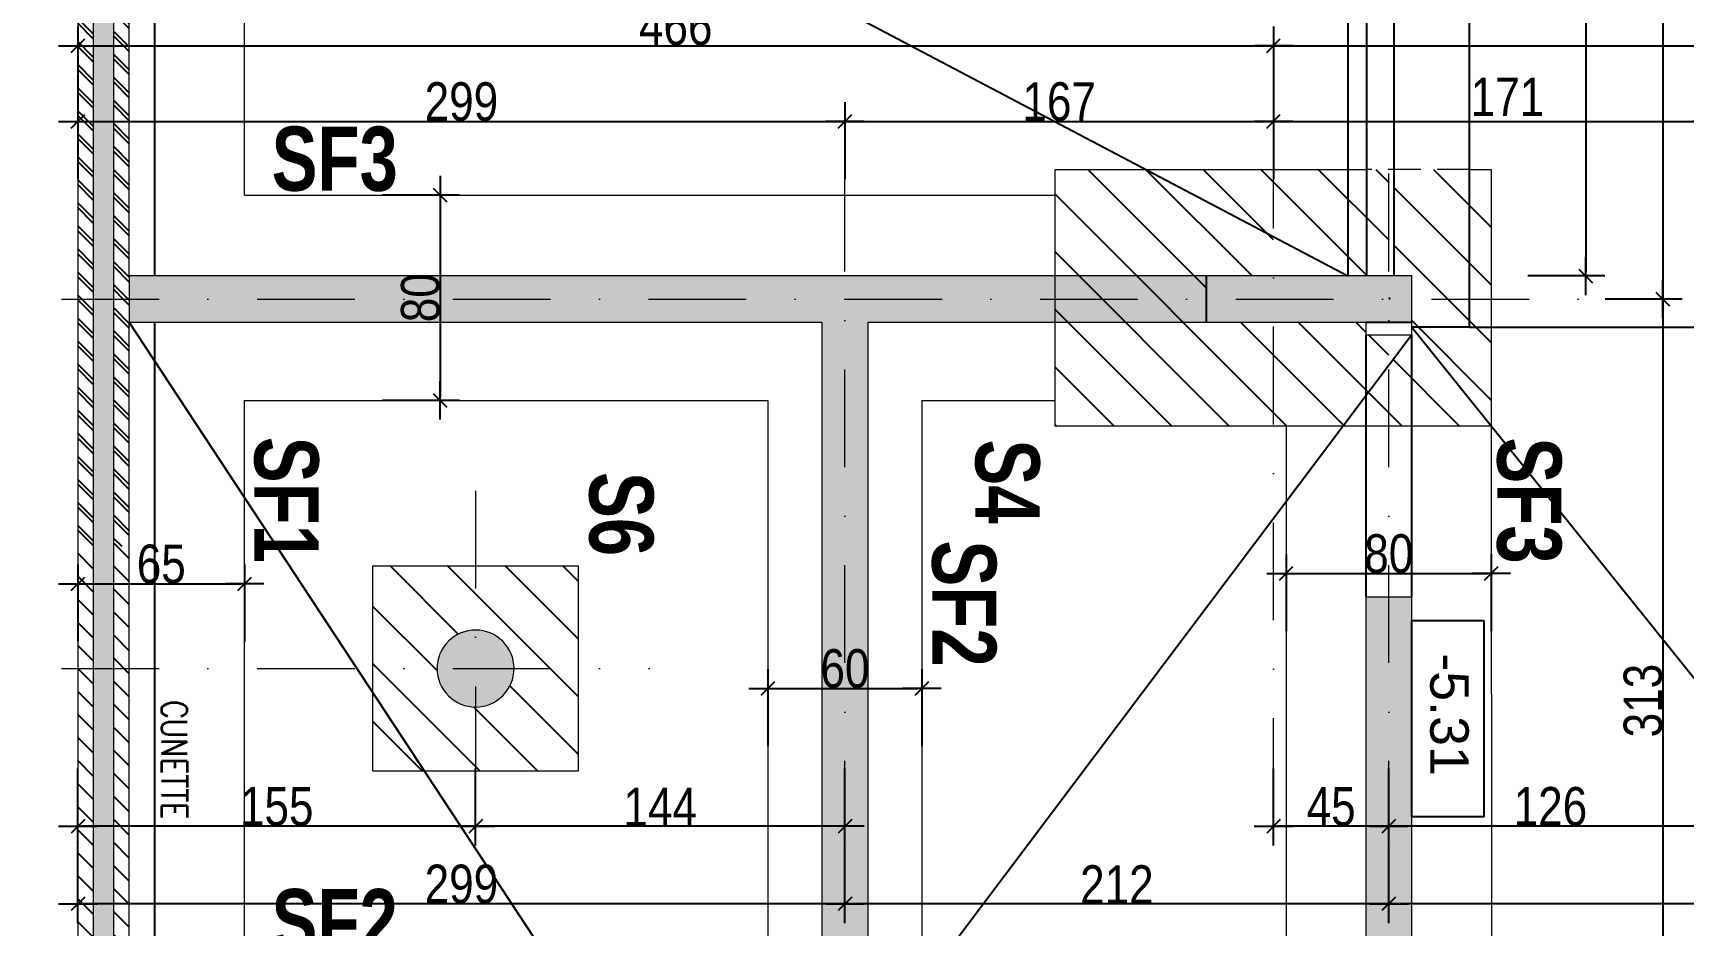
# Model space of a CAD drawing. Header units: centimetres. Extents: x 16433 to 114398, y -50094 to -12305.
# Drawn here: x 65229 to 65872, y -19463 to -19115 of the extents above; entities that cross this region are included whole.
import ezdxf

# ---------------------------------------------------------------- set-up
doc = ezdxf.new("R2010")
doc.units = ezdxf.units.CM
doc.header["$LTSCALE"] = 0.5
doc.linetypes.add('CACHEX2', pattern=[19.05, 12.7, -6.35])
doc.linetypes.add('TIRETPTX2', pattern=[50.8, 25.4, -12.7, 0, -12.7])
doc.layers.get('DEFPOINTS').update_dxf_attribs({"linetype": 'CONTINUOUS'})
for name, color, linetype in [('01_cote_gen', 4, 'CONTINUOUS'), ('01_linteaux', 2, 'CONTINUOUS'), ('01_poch_murs', 253, 'CONTINUOUS'), ('01_poch_poteaux', 250, 'CONTINUOUS'), ('01_poch_Semelles', 253, 'CONTINUOUS'), ('01_texte', 230, 'CONTINUOUS'), ('1  Hachures', 7, 'CONTINUOUS'), ('AA_COTES', 2, 'CONTINUOUS')]:
    doc.layers.add(name, color=color, linetype=linetype)
for name, color, linetype, lineweight in [('01_murs_coup', 5, 'CONTINUOUS', 60), ('01_sem', 42, 'CONTINUOUS', 15), ('01_tram_axes', 2, 'TIRETPTX2', 9)]:
    doc.layers.add(name, color=color, linetype=linetype, lineweight=lineweight)
doc.styles.add('ARIAL', font='arial.ttf')
doc.styles.add('impact', font='impact.ttf')
doc.styles.add('SIMPLEX1', font='SIMPLEX.shx', dxfattribs={"width": 0.8, "height": 10})
doc.styles.add('STYLE2', font='ARIALN.TTF')
doc.dimstyles.new('JB50', dxfattribs={"dimscale": 0.1, "dimtxt": 150, "dimasz": 15, "dimexe": 0.1, "dimexo": 0.1, "dimgap": 0.09, "dimtad": 1, "dimdec": 1, "dimdsep": 46, "dimtxsty": 'STYLE2', "dimblk1": 'BOND_G', "dimblk2": 'BOND_D', "dimsah": 1, "dimcen": 1.5, "dimdle": 0.01, "dimse1": 1, "dimse2": 1, "dimclrd": 4, "dimclre": 2, "dimclrt": 6, "dimazin": 2, "dimtfac": 2.333333, "dimtdec": 1, "dimtix": 1, "dimtmove": 2, "dimatfit": 3, "dimldrblk": 'BOND_G', "dimfxl": 1, "dimtolj": 1, "dimtzin": 0, "dimarcsym": 0})
pattern_1 = [(315, (86033.132, 37511.667), (4.49012806, 4.49012806), [])]
pattern_2 = [(315, (86033.132, 37145.33), (4.49012806, 4.49012806), [])]
pattern_3 = [(315, (86033.132, 37511.667), (11.22532, 11.22532), [])]

# ---------------------------------------------------------------- blocks, each defined once
blk = doc.blocks.new('BOND_G')
at = {"layer": 'AA_COTES', "color": 0}
for p, q in [((0, -5), (0, 15)), ((5, 0), (-5, 0)), ((1.77, 1.77), (-1.77, -1.77))]:
    blk.add_line(p, q, dxfattribs=at)
blk = doc.blocks.new('BOND_D')
at = {"layer": 'AA_COTES', "color": 0}
for p, q in [((0, 5), (0, -15)), ((5, 0), (-5, 0)), ((-1.77, -1.77), (1.77, 1.77))]:
    blk.add_line(p, q, dxfattribs=at)
blk = doc.blocks.new('*D1143')
at = {"layer": '01_cote_gen', "color": 4, "lineweight": -2, "transparency": 16777216}
blk.add_line((65125.75, -19702.36), (65125.75, -18346.5), dxfattribs=at)
at = {"layer": 'DEFPOINTS', "color": 0, "transparency": 16777216}
for p in [(65125.75, -18345), (65246.39, -18345), (65118.25, -19703.86)]:
    blk.add_point(p, dxfattribs=at)
at = {"layer": '01_cote_gen', "color": 4, "lineweight": -2, "transparency": 16777216, "xscale": 1.5, "yscale": 1.5, "zscale": 1.5}
for name, p, rotation in [('BOND_D', (65125.75, -18345), 90), ('BOND_G', (65125.75, -19703.86), 270)]:
    blk.add_blockref(name, p, dxfattribs=dict(at, rotation=rotation))
at = {"layer": '01_cote_gen', "color": 6, "transparency": 16777216, "insert": (65118.08, -19024.43), "char_height": 15, "attachment_point": 5, "rotation": 90, "style": 'STYLE2'}
blk.add_mtext('\\A1;1358.9', dxfattribs=at)
blk = doc.blocks.new('*D1146')
at = {"layer": '01_cote_gen', "color": 4, "lineweight": -2, "transparency": 16777216}
blk.add_line((65864.2, -18950.36), (65864.2, -19217.36), dxfattribs=at)
at = {"layer": 'DEFPOINTS', "color": 0, "transparency": 16777216}
for p in [(65865.62, -18948.86), (65864.2, -19218.86), (65865.62, -19218.86)]:
    blk.add_point(p, dxfattribs=at)
at = {"layer": '01_cote_gen', "color": 4, "lineweight": -2, "transparency": 16777216, "xscale": 1.5, "yscale": 1.5, "zscale": 1.5}
for name, p, rotation in [('BOND_G', (65864.2, -18948.86), 90), ('BOND_D', (65864.2, -19218.86), 270)]:
    blk.add_blockref(name, p, dxfattribs=dict(at, rotation=rotation))
at = {"layer": '01_cote_gen', "color": 6, "transparency": 16777216, "insert": (65856.53, -19083.86), "char_height": 15, "attachment_point": 5, "rotation": 90, "style": 'STYLE2'}
blk.add_mtext('\\A1;270', dxfattribs=at)
blk = doc.blocks.new('*D1147')
at = {"layer": '01_cote_gen', "color": 4, "lineweight": -2, "transparency": 16777216}
blk.add_line((65864.2, -19220.36), (65864.2, -19530.36), dxfattribs=at)
at = {"layer": 'DEFPOINTS', "color": 0, "transparency": 16777216}
for p in [(65841.7, -19218.86), (65841.7, -19531.86), (65864.2, -19531.86)]:
    blk.add_point(p, dxfattribs=at)
at = {"layer": '01_cote_gen', "color": 4, "lineweight": -2, "transparency": 16777216, "xscale": 1.5, "yscale": 1.5, "zscale": 1.5}
for name, p, rotation in [('BOND_G', (65864.2, -19218.86), 90), ('BOND_D', (65864.2, -19531.86), 270)]:
    blk.add_blockref(name, p, dxfattribs=dict(at, rotation=rotation))
at = {"layer": '01_cote_gen', "color": 6, "transparency": 16777216, "insert": (65856.53, -19375.36), "char_height": 15, "attachment_point": 5, "rotation": 90, "style": 'STYLE2'}
blk.add_mtext('\\A1;313', dxfattribs=at)
blk = doc.blocks.new('*D1167')
at = {"layer": '01_cote_gen', "color": 4, "lineweight": -2, "transparency": 16777216}
blk.add_line((65247.9, -19120.15), (65710.95, -19120.15), dxfattribs=at)
at = {"layer": 'DEFPOINTS', "color": 0, "transparency": 16777216}
for p in [(65712.45, -19120.15), (65712.45, -19127.72), (65246.4, -19140.32)]:
    blk.add_point(p, dxfattribs=at)
at = {"layer": '01_cote_gen', "color": 4, "lineweight": -2, "transparency": 16777216, "xscale": 1.5, "yscale": 1.5, "zscale": 1.5, "rotation": 180}
blk.add_blockref('BOND_G', (65246.4, -19120.15), dxfattribs=at)
at = {"layer": '01_cote_gen', "color": 4, "lineweight": -2, "transparency": 16777216, "xscale": 1.5, "yscale": 1.5, "zscale": 1.5}
blk.add_blockref('BOND_D', (65712.45, -19120.15), dxfattribs=at)
at = {"layer": '01_cote_gen', "color": 6, "transparency": 16777216, "insert": (65479.42, -19112.48), "char_height": 15, "attachment_point": 5, "style": 'STYLE2'}
blk.add_mtext('\\A1;466', dxfattribs=at)
blk = doc.blocks.new('*D1169')
at = {"layer": '01_cote_gen', "color": 4, "lineweight": -2, "transparency": 16777216}
blk.add_line((65713.95, -19120.15), (66322.41, -19120.15), dxfattribs=at)
at = {"layer": 'DEFPOINTS', "color": 0, "transparency": 16777216}
for p in [(66323.91, -19120.15), (65712.45, -19142.65), (66323.91, -19168.34)]:
    blk.add_point(p, dxfattribs=at)
at = {"layer": '01_cote_gen', "color": 4, "lineweight": -2, "transparency": 16777216, "xscale": 1.5, "yscale": 1.5, "zscale": 1.5, "rotation": 180}
blk.add_blockref('BOND_G', (65712.45, -19120.15), dxfattribs=at)
at = {"layer": '01_cote_gen', "color": 4, "lineweight": -2, "transparency": 16777216, "xscale": 1.5, "yscale": 1.5, "zscale": 1.5}
blk.add_blockref('BOND_D', (66323.91, -19120.15), dxfattribs=at)
at = {"layer": '01_cote_gen', "color": 6, "transparency": 16777216, "insert": (66018.18, -19112.48), "char_height": 15, "attachment_point": 5, "style": 'STYLE2'}
blk.add_mtext('\\A1;611.5', dxfattribs=at)
blk = doc.blocks.new('*D1172')
at = {"layer": '01_cote_gen', "color": 4, "lineweight": -2, "transparency": 16777216}
blk.add_line((65713.95, -19149.63), (65881.91, -19149.63), dxfattribs=at)
at = {"layer": 'DEFPOINTS', "color": 0, "transparency": 16777216}
for p in [(65712.45, -19142.65), (65883.41, -19149.63), (65883.41, -19156.28)]:
    blk.add_point(p, dxfattribs=at)
at = {"layer": '01_cote_gen', "color": 4, "lineweight": -2, "transparency": 16777216, "xscale": 1.5, "yscale": 1.5, "zscale": 1.5, "rotation": 180}
blk.add_blockref('BOND_G', (65712.45, -19149.63), dxfattribs=at)
at = {"layer": '01_cote_gen', "color": 4, "lineweight": -2, "transparency": 16777216, "xscale": 1.5, "yscale": 1.5, "zscale": 1.5}
blk.add_blockref('BOND_D', (65883.41, -19149.63), dxfattribs=at)
at = {"layer": '01_cote_gen', "color": 6, "transparency": 16777216, "insert": (65803.67, -19140.05), "char_height": 15, "attachment_point": 5, "style": 'STYLE2'}
blk.add_mtext('\\A1;171', dxfattribs=at)
blk = doc.blocks.new('*D1177')
at = {"layer": '01_cote_gen', "color": 4, "lineweight": -2, "transparency": 16777216}
blk.add_line((65755.9, -19424.33), (65713.95, -19424.33), dxfattribs=at)
at = {"layer": 'DEFPOINTS', "color": 0, "transparency": 16777216}
for p in [(65712.45, -19403.69), (65757.4, -19403.69), (65712.45, -19424.33)]:
    blk.add_point(p, dxfattribs=at)
at = {"layer": '01_cote_gen', "color": 4, "lineweight": -2, "transparency": 16777216, "xscale": 1.5, "yscale": 1.5, "zscale": 1.5, "rotation": 180}
blk.add_blockref('BOND_D', (65712.45, -19424.33), dxfattribs=at)
at = {"layer": '01_cote_gen', "color": 4, "lineweight": -2, "transparency": 16777216, "xscale": 1.5, "yscale": 1.5, "zscale": 1.5}
blk.add_blockref('BOND_G', (65757.4, -19424.33), dxfattribs=at)
at = {"layer": '01_cote_gen', "color": 6, "transparency": 16777216, "insert": (65734.92, -19416.69), "char_height": 15, "attachment_point": 5, "style": 'STYLE2'}
blk.add_mtext('\\A1;45', dxfattribs=at)
blk = doc.blocks.new('*D1178')
at = {"layer": '01_cote_gen', "color": 4, "lineweight": -2, "transparency": 16777216}
blk.add_line((65543.9, -19424.33), (65402.91, -19424.33), dxfattribs=at)
at = {"layer": 'DEFPOINTS', "color": 0, "transparency": 16777216}
for p in [(65401.41, -19424.33), (65401.41, -19429.03), (65545.4, -19429.03)]:
    blk.add_point(p, dxfattribs=at)
at = {"layer": '01_cote_gen', "color": 4, "lineweight": -2, "transparency": 16777216, "xscale": 1.5, "yscale": 1.5, "zscale": 1.5, "rotation": 180}
blk.add_blockref('BOND_D', (65401.41, -19424.33), dxfattribs=at)
at = {"layer": '01_cote_gen', "color": 4, "lineweight": -2, "transparency": 16777216, "xscale": 1.5, "yscale": 1.5, "zscale": 1.5}
blk.add_blockref('BOND_G', (65545.4, -19424.33), dxfattribs=at)
at = {"layer": '01_cote_gen', "color": 6, "transparency": 16777216, "insert": (65473.4, -19416.79), "char_height": 15, "attachment_point": 5, "style": 'STYLE2'}
blk.add_mtext('\\A1;144', dxfattribs=at)
blk = doc.blocks.new('*D1179')
at = {"layer": '01_cote_gen', "color": 4, "lineweight": -2, "transparency": 16777216}
blk.add_line((65399.91, -19424.33), (65247.9, -19424.33), dxfattribs=at)
at = {"layer": 'DEFPOINTS', "color": 0, "transparency": 16777216}
for p in [(65401.41, -19402.86), (65246.4, -19424.33), (65246.4, -19440.76)]:
    blk.add_point(p, dxfattribs=at)
at = {"layer": '01_cote_gen', "color": 4, "lineweight": -2, "transparency": 16777216, "xscale": 1.5, "yscale": 1.5, "zscale": 1.5, "rotation": 180}
blk.add_blockref('BOND_D', (65246.4, -19424.33), dxfattribs=at)
at = {"layer": '01_cote_gen', "color": 4, "lineweight": -2, "transparency": 16777216, "xscale": 1.5, "yscale": 1.5, "zscale": 1.5}
blk.add_blockref('BOND_G', (65401.41, -19424.33), dxfattribs=at)
at = {"layer": '01_cote_gen', "color": 6, "transparency": 16777216, "insert": (65323.9, -19416.66), "char_height": 15, "attachment_point": 5, "style": 'STYLE2'}
blk.add_mtext('\\A1;155', dxfattribs=at)
blk = doc.blocks.new('*D1180')
at = {"layer": '01_cote_gen', "color": 4, "lineweight": -2, "transparency": 16777216}
blk.add_line((65543.9, -19454.58), (65247.9, -19454.58), dxfattribs=at)
at = {"layer": 'DEFPOINTS', "color": 0, "transparency": 16777216}
for p in [(65545.4, -19446.61), (65246.4, -19454.58), (65246.4, -19462.08)]:
    blk.add_point(p, dxfattribs=at)
at = {"layer": '01_cote_gen', "color": 4, "lineweight": -2, "transparency": 16777216, "xscale": 1.5, "yscale": 1.5, "zscale": 1.5, "rotation": 180}
blk.add_blockref('BOND_D', (65246.4, -19454.58), dxfattribs=at)
at = {"layer": '01_cote_gen', "color": 4, "lineweight": -2, "transparency": 16777216, "xscale": 1.5, "yscale": 1.5, "zscale": 1.5}
blk.add_blockref('BOND_G', (65545.4, -19454.58), dxfattribs=at)
at = {"layer": '01_cote_gen', "color": 6, "transparency": 16777216, "insert": (65395.9, -19446.91), "char_height": 15, "attachment_point": 5, "style": 'STYLE2'}
blk.add_mtext('\\A1;299', dxfattribs=at)
blk = doc.blocks.new('*D1181')
at = {"layer": '01_cote_gen', "color": 4, "lineweight": -2, "transparency": 16777216}
blk.add_line((65755.9, -19454.58), (65546.9, -19454.58), dxfattribs=at)
at = {"layer": 'DEFPOINTS', "color": 0, "transparency": 16777216}
for p in [(65545.4, -19454.58), (65757.4, -19470.82), (65545.4, -19589.58)]:
    blk.add_point(p, dxfattribs=at)
at = {"layer": '01_cote_gen', "color": 4, "lineweight": -2, "transparency": 16777216, "xscale": 1.5, "yscale": 1.5, "zscale": 1.5, "rotation": 180}
blk.add_blockref('BOND_D', (65545.4, -19454.58), dxfattribs=at)
at = {"layer": '01_cote_gen', "color": 4, "lineweight": -2, "transparency": 16777216, "xscale": 1.5, "yscale": 1.5, "zscale": 1.5}
blk.add_blockref('BOND_G', (65757.4, -19454.58), dxfattribs=at)
at = {"layer": '01_cote_gen', "color": 6, "transparency": 16777216, "insert": (65651.4, -19447.04), "char_height": 15, "attachment_point": 5, "style": 'STYLE2'}
blk.add_mtext('\\A1;212', dxfattribs=at)
blk = doc.blocks.new('*D1182')
at = {"layer": '01_cote_gen', "color": 4, "lineweight": -2, "transparency": 16777216}
blk.add_line((65881.91, -19424.33), (65758.9, -19424.33), dxfattribs=at)
at = {"layer": 'DEFPOINTS', "color": 0, "transparency": 16777216}
for p in [(65883.41, -19411.91), (65757.4, -19424.33), (65757.4, -19452.52)]:
    blk.add_point(p, dxfattribs=at)
at = {"layer": '01_cote_gen', "color": 4, "lineweight": -2, "transparency": 16777216, "xscale": 1.5, "yscale": 1.5, "zscale": 1.5, "rotation": 180}
blk.add_blockref('BOND_D', (65757.4, -19424.33), dxfattribs=at)
at = {"layer": '01_cote_gen', "color": 4, "lineweight": -2, "transparency": 16777216, "xscale": 1.5, "yscale": 1.5, "zscale": 1.5}
blk.add_blockref('BOND_G', (65883.41, -19424.33), dxfattribs=at)
at = {"layer": '01_cote_gen', "color": 6, "transparency": 16777216, "insert": (65820.4, -19416.66), "char_height": 15, "attachment_point": 5, "style": 'STYLE2'}
blk.add_mtext('\\A1;126', dxfattribs=at)
blk = doc.blocks.new('*D1184')
at = {"layer": '01_cote_gen', "color": 4, "lineweight": -2, "transparency": 16777216}
blk.add_line((66322.41, -19454.58), (65758.9, -19454.58), dxfattribs=at)
at = {"layer": 'DEFPOINTS', "color": 0, "transparency": 16777216}
for p in [(65757.4, -19401.83), (66323.91, -19401.83), (65757.4, -19454.58)]:
    blk.add_point(p, dxfattribs=at)
at = {"layer": '01_cote_gen', "color": 4, "lineweight": -2, "transparency": 16777216, "xscale": 1.5, "yscale": 1.5, "zscale": 1.5, "rotation": 180}
blk.add_blockref('BOND_D', (65757.4, -19454.58), dxfattribs=at)
at = {"layer": '01_cote_gen', "color": 4, "lineweight": -2, "transparency": 16777216, "xscale": 1.5, "yscale": 1.5, "zscale": 1.5}
blk.add_blockref('BOND_G', (66323.91, -19454.58), dxfattribs=at)
at = {"layer": '01_cote_gen', "color": 6, "transparency": 16777216, "insert": (66040.65, -19446.91), "char_height": 15, "attachment_point": 5, "style": 'STYLE2'}
blk.add_mtext('\\A1;566.5', dxfattribs=at)
blk = doc.blocks.new('*D1195')
at = {"layer": '01_cote_gen', "color": 4, "lineweight": -2, "transparency": 16777216}
blk.add_line((65247.9, -19149.63), (65543.9, -19149.63), dxfattribs=at)
at = {"layer": 'DEFPOINTS', "color": 0, "transparency": 16777216}
for p in [(65545.4, -19149.63), (65545.4, -19152.98), (65246.4, -19163.27)]:
    blk.add_point(p, dxfattribs=at)
at = {"layer": '01_cote_gen', "color": 4, "lineweight": -2, "transparency": 16777216, "xscale": 1.5, "yscale": 1.5, "zscale": 1.5, "rotation": 180}
blk.add_blockref('BOND_G', (65246.4, -19149.63), dxfattribs=at)
at = {"layer": '01_cote_gen', "color": 4, "lineweight": -2, "transparency": 16777216, "xscale": 1.5, "yscale": 1.5, "zscale": 1.5}
blk.add_blockref('BOND_D', (65545.4, -19149.63), dxfattribs=at)
at = {"layer": '01_cote_gen', "color": 6, "transparency": 16777216, "insert": (65395.9, -19141.96), "char_height": 15, "attachment_point": 5, "style": 'STYLE2'}
blk.add_mtext('\\A1;299', dxfattribs=at)
blk = doc.blocks.new('*D1196')
at = {"layer": '01_cote_gen', "color": 4, "lineweight": -2, "transparency": 16777216}
blk.add_line((65546.9, -19149.63), (65710.95, -19149.63), dxfattribs=at)
at = {"layer": 'DEFPOINTS', "color": 0, "transparency": 16777216}
for p in [(65712.45, -19149.63), (65545.4, -19161.79), (65712.45, -19161.79)]:
    blk.add_point(p, dxfattribs=at)
at = {"layer": '01_cote_gen', "color": 4, "lineweight": -2, "transparency": 16777216, "xscale": 1.5, "yscale": 1.5, "zscale": 1.5, "rotation": 180}
blk.add_blockref('BOND_G', (65545.4, -19149.63), dxfattribs=at)
at = {"layer": '01_cote_gen', "color": 4, "lineweight": -2, "transparency": 16777216, "xscale": 1.5, "yscale": 1.5, "zscale": 1.5}
blk.add_blockref('BOND_D', (65712.45, -19149.63), dxfattribs=at)
at = {"layer": '01_cote_gen', "color": 6, "transparency": 16777216, "insert": (65628.92, -19141.96), "char_height": 15, "attachment_point": 5, "style": 'STYLE2'}
blk.add_mtext('\\A1;167', dxfattribs=at)
blk = doc.blocks.new('*D1275')
at = {"layer": '01_cote_gen', "color": 4, "lineweight": -2, "transparency": 16777216}
blk.add_line((65834.15, -18961.36), (65834.15, -19208.36), dxfattribs=at)
at = {"layer": 'DEFPOINTS', "color": 0, "transparency": 16777216}
for p in [(65736.38, -18959.86), (65736.38, -19209.86), (65834.15, -19209.86)]:
    blk.add_point(p, dxfattribs=at)
at = {"layer": '01_cote_gen', "color": 4, "lineweight": -2, "transparency": 16777216, "xscale": 1.5, "yscale": 1.5, "zscale": 1.5}
for name, p, rotation in [('BOND_G', (65834.15, -18959.86), 90), ('BOND_D', (65834.15, -19209.86), 270)]:
    blk.add_blockref(name, p, dxfattribs=dict(at, rotation=rotation))
at = {"layer": '01_cote_gen', "color": 6, "transparency": 16777216, "insert": (65826.48, -19084.86), "char_height": 15, "attachment_point": 5, "rotation": 90, "style": 'STYLE2'}
blk.add_mtext('\\A1;250', dxfattribs=at)
blk = doc.blocks.new('*D1315')
at = {"layer": '01_cote_gen', "color": 4, "lineweight": -2, "transparency": 16777216}
blk.add_line((65718.9, -19325.8), (65795.86, -19325.8), dxfattribs=at)
at = {"layer": 'DEFPOINTS', "color": 0, "transparency": 16777216}
for p in [(65797.36, -19325.8), (65717.4, -19333.02), (65797.36, -19333)]:
    blk.add_point(p, dxfattribs=at)
at = {"layer": '01_cote_gen', "color": 4, "lineweight": -2, "transparency": 16777216, "xscale": 1.5, "yscale": 1.5, "zscale": 1.5, "rotation": 180}
blk.add_blockref('BOND_G', (65717.4, -19325.8), dxfattribs=at)
at = {"layer": '01_cote_gen', "color": 4, "lineweight": -2, "transparency": 16777216, "xscale": 1.5, "yscale": 1.5, "zscale": 1.5}
blk.add_blockref('BOND_D', (65797.36, -19325.8), dxfattribs=at)
at = {"layer": '01_cote_gen', "color": 6, "transparency": 16777216, "insert": (65757.38, -19318.14), "char_height": 15, "attachment_point": 5, "style": 'STYLE2'}
blk.add_mtext('\\A1;80', dxfattribs=at)
blk = doc.blocks.new('*D1316')
at = {"layer": '01_cote_gen', "color": 4, "lineweight": -2, "transparency": 16777216}
blk.add_line((65387.6, -19179.84), (65387.6, -19256.84), dxfattribs=at)
at = {"layer": 'DEFPOINTS', "color": 0, "transparency": 16777216}
for p in [(65374.95, -19178.34), (65374.95, -19258.34), (65387.6, -19258.34)]:
    blk.add_point(p, dxfattribs=at)
at = {"layer": '01_cote_gen', "color": 4, "lineweight": -2, "transparency": 16777216, "xscale": 1.5, "yscale": 1.5, "zscale": 1.5}
for name, p, rotation in [('BOND_G', (65387.6, -19178.34), 90), ('BOND_D', (65387.6, -19258.34), 270)]:
    blk.add_blockref(name, p, dxfattribs=dict(at, rotation=rotation))
at = {"layer": '01_cote_gen', "color": 6, "transparency": 16777216, "insert": (65379.94, -19218.34), "char_height": 15, "attachment_point": 5, "rotation": 90, "style": 'STYLE2'}
blk.add_mtext('\\A1;80', dxfattribs=at)
blk = doc.blocks.new('*D1317')
at = {"layer": '01_cote_gen', "color": 4, "lineweight": -2, "transparency": 16777216}
blk.add_line((65516.9, -19370.6), (65573.9, -19370.6), dxfattribs=at)
at = {"layer": 'DEFPOINTS', "color": 0, "transparency": 16777216}
for p in [(65515.4, -19367.34), (65575.4, -19367.34), (65575.4, -19370.6)]:
    blk.add_point(p, dxfattribs=at)
at = {"layer": '01_cote_gen', "color": 4, "lineweight": -2, "transparency": 16777216, "xscale": 1.5, "yscale": 1.5, "zscale": 1.5, "rotation": 180}
blk.add_blockref('BOND_G', (65515.4, -19370.6), dxfattribs=at)
at = {"layer": '01_cote_gen', "color": 4, "lineweight": -2, "transparency": 16777216, "xscale": 1.5, "yscale": 1.5, "zscale": 1.5}
blk.add_blockref('BOND_D', (65575.4, -19370.6), dxfattribs=at)
at = {"layer": '01_cote_gen', "color": 6, "transparency": 16777216, "insert": (65545.4, -19362.93), "char_height": 15, "attachment_point": 5, "style": 'STYLE2'}
blk.add_mtext('\\A1;60', dxfattribs=at)
blk = doc.blocks.new('*D1325')
at = {"layer": '01_cote_gen', "color": 4, "lineweight": -2, "transparency": 16777216}
blk.add_line((65247.9, -19329.85), (65309.9, -19329.85), dxfattribs=at)
at = {"layer": 'DEFPOINTS', "color": 0, "transparency": 16777216}
for p in [(65311.4, -19329.85), (65246.4, -19336.14), (65311.4, -19344.88)]:
    blk.add_point(p, dxfattribs=at)
at = {"layer": '01_cote_gen', "color": 4, "lineweight": -2, "transparency": 16777216, "xscale": 1.5, "yscale": 1.5, "zscale": 1.5, "rotation": 180}
blk.add_blockref('BOND_G', (65246.4, -19329.85), dxfattribs=at)
at = {"layer": '01_cote_gen', "color": 4, "lineweight": -2, "transparency": 16777216, "xscale": 1.5, "yscale": 1.5, "zscale": 1.5}
blk.add_blockref('BOND_D', (65311.4, -19329.85), dxfattribs=at)
at = {"layer": '01_cote_gen', "color": 6, "transparency": 16777216, "insert": (65278.9, -19322.18), "char_height": 15, "attachment_point": 5, "style": 'STYLE2'}
blk.add_mtext('\\A1;65', dxfattribs=at)

msp = doc.modelspace()

# ---------------------------------------------------------------- hatches: boundary and pattern name
at = {"layer": '01_poch_murs'}
h = msp.add_hatch(color=256, dxfattribs=at)
h.dxf.hatch_style = 1
h.paths.add_polyline_path([(65260.402, -19703.865), (65260.396, -18520.093), (65252.396, -18520.093), (65252.402, -19703.865)])
h = msp.add_hatch(dxfattribs=at)
h.set_pattern_fill('ANSI31', color=256, scale=2, angle=-90)
h.set_pattern_definition(pattern_2)
h.paths.add_polyline_path([(65252.398, -19315.202), (65252.396, -18886.43), (65246.396, -18886.43), (65246.398, -19315.202)])
h = msp.add_hatch(dxfattribs=at)
h.set_pattern_fill('ANSI31', color=256, scale=2, angle=-90)
h.set_pattern_definition(pattern_2)
h.paths.add_polyline_path([(65266.398, -19315.202), (65266.398, -19304.202), (65266.396, -18886.43), (65260.396, -18886.43), (65260.398, -19315.202)])
h = msp.add_hatch(dxfattribs=at)
h.set_pattern_fill('ANSI31', color=256, scale=2, angle=-90)
h.set_pattern_definition(pattern_1)
h.paths.add_polyline_path([(65252.399, -19218.865), (65252.398, -18948.865), (65246.398, -18948.865), (65246.399, -19218.865)])
h = msp.add_hatch(dxfattribs=at)
h.set_pattern_fill('ANSI31', color=256, scale=2, angle=-90)
h.set_pattern_definition(pattern_1)
h.paths.add_polyline_path([(65266.399, -19218.865), (65266.399, -19209.865), (65266.399, -19209.865), (65266.398, -18959.865), (65266.398, -18948.865), (65260.398, -18948.865), (65260.399, -19218.865)])
h = msp.add_hatch(color=256, dxfattribs=at)
h.dxf.hatch_style = 1
h.paths.add_polyline_path([(65903.407, -19703.865), (65903.407, -19521.865), (65883.407, -19521.865), (65883.407, -19541.865), (65883.407, -19703.865)])
h.paths.add_polyline_path([(65903.407, -19723.865), (65903.407, -19703.865), (65883.407, -19703.865), (65883.407, -19723.865)])
h.paths.add_polyline_path([(65883.407, -19723.865), (65883.407, -19703.865), (65266.402, -19703.865), (65266.402, -19723.865)])
h.paths.add_polyline_path([(65883.407, -19541.865), (65883.407, -19521.865), (65766.401, -19521.865), (65766.401, -19334.865), (65748.401, -19334.865), (65748.401, -19521.865), (65661.401, -19521.865), (65661.401, -19541.865)])
h.paths.add_polyline_path([(65559.401, -19541.865), (65559.401, -19521.865), (65554.401, -19521.865), (65554.401, -19227.865), (65686.401, -19227.865), (65686.401, -19209.865), (65266.399, -19209.865), (65266.399, -19227.865), (65536.401, -19227.865), (65536.401, -19497.865), (65531.401, -19497.865), (65531.401, -19515.865), (65536.401, -19515.865), (65536.401, -19521.865), (65536.401, -19541.865)])
h.paths.add_polyline_path([(65429.401, -19515.865), (65429.401, -19497.865), (65266.401, -19497.865), (65266.401, -19515.865)], flags=17)
h = msp.add_hatch(dxfattribs=at)
h.set_pattern_fill('ANSI31', color=256, scale=2, angle=-90)
h.set_pattern_definition(pattern_1)
h.paths.add_polyline_path([(65266.4, -19362.865), (65266.399, -19227.865), (65266.399, -19218.865), (65260.399, -19218.865), (65260.4, -19362.865)])
h.paths.add_polyline_path([(65266.401, -19506.865), (65266.401, -19497.865), (65266.4, -19362.865), (65260.4, -19362.865), (65260.401, -19506.865)])
h.paths.add_polyline_path([(65266.402, -19703.865), (65266.401, -19515.865), (65266.401, -19506.865), (65260.401, -19506.865), (65260.402, -19703.865)])
h.paths.add_polyline_path([(65252.402, -19703.865), (65252.401, -19506.865), (65246.401, -19506.865), (65246.402, -19703.865)])
h.paths.add_polyline_path([(65252.401, -19506.865), (65252.4, -19362.865), (65246.4, -19362.865), (65246.401, -19506.865)])
h.paths.add_polyline_path([(65252.4, -19362.865), (65252.399, -19218.865), (65246.399, -19218.865), (65246.4, -19362.865)])
at = {"layer": '01_poch_poteaux'}
h = msp.add_hatch(color=256, dxfattribs=at)
h.dxf.hatch_style = 1
h.paths.add_polyline_path([(65766.401, -19218.865), (65766.401, -19209.865), (65757.401, -19209.865), (65757.401, -19218.865)])
h.paths.add_polyline_path([(65766.401, -19227.865), (65766.401, -19218.865), (65757.401, -19218.865), (65757.401, -19227.865)])
h.paths.add_polyline_path([(65748.401, -19227.865), (65757.401, -19227.865), (65757.401, -19218.865), (65712.447, -19218.865), (65712.447, -19227.865)])
h.paths.add_polyline_path([(65757.401, -19218.865), (65757.401, -19209.865), (65712.447, -19209.865), (65712.447, -19218.865)])
h.paths.add_polyline_path([(65712.447, -19227.865), (65712.447, -19218.865), (65686.401, -19218.865), (65686.401, -19227.865)])
h.paths.add_polyline_path([(65712.447, -19218.865), (65712.447, -19209.865), (65686.401, -19209.865), (65686.401, -19218.865)])
h = msp.add_hatch(color=256, dxfattribs=at)
h.dxf.hatch_style = 1
h.paths.add_polyline_path([(65416.409, -19362.865, 0.4142136), (65401.409, -19347.865, 0.4142136), (65386.409, -19362.865, 0.4142136), (65401.409, -19377.865, 0.4142136)])
at = {"layer": '01_poch_Semelles', "linetype": 'CACHEX2', "ltscale": 2}
h = msp.add_hatch(dxfattribs=at)
h.set_pattern_fill('ANSI31', color=256, scale=5, angle=-90)
h.set_pattern_definition(pattern_3)
h.paths.add_polyline_path([(65788.913, -19218.865), (65788.912, -19168.345), (65759.401, -19168.345), (65759.401, -19209.865), (65766.401, -19209.865), (65766.401, -19218.865)])
h.paths.add_polyline_path([(65797.348, -19218.865), (65797.348, -19168.345), (65788.912, -19168.345), (65788.913, -19218.865)])
h.paths.add_polyline_path([(65797.348, -19229.865), (65797.348, -19218.865), (65788.913, -19218.865), (65788.913, -19229.865)])
h.paths.add_polyline_path([(65788.913, -19229.865), (65788.913, -19218.865), (65766.401, -19218.865), (65766.401, -19229.853), (65766.411, -19229.865)])
h.paths.add_polyline_path([(65797.348, -19268.342), (65797.348, -19229.865), (65788.913, -19229.865), (65766.411, -19229.865)], flags=17)
h.paths.add_polyline_path([(65797.348, -19268.345), (65797.348, -19268.342), (65766.411, -19229.865), (65766.401, -19229.865), (65766.401, -19232.865), (65766.401, -19268.345)])
h.paths.add_polyline_path([(65766.401, -19268.345), (65766.401, -19232.865), (65757.401, -19244.808), (65757.401, -19268.345)])
h.paths.add_polyline_path([(65757.401, -19268.345), (65757.401, -19244.808), (65739.664, -19268.345)], flags=17)
h.paths.add_polyline_path([(65757.401, -19244.808), (65757.401, -19232.865), (65748.401, -19232.865), (65748.401, -19227.865), (65712.447, -19227.865), (65712.447, -19268.345), (65739.664, -19268.345)])
h.paths.add_polyline_path([(65766.401, -19218.865), (65766.401, -19209.865), (65759.401, -19209.865), (65757.401, -19209.865), (65757.401, -19218.865)])
h.paths.add_polyline_path([(65712.447, -19268.345), (65712.447, -19227.865), (65627.348, -19227.865), (65627.348, -19268.345)])
h.paths.add_polyline_path([(65712.447, -19209.865), (65712.447, -19194.6), (65662.647, -19168.345), (65627.348, -19168.345), (65627.348, -19209.865)])
h.paths.add_polyline_path([(65741.401, -19209.865), (65741.401, -19168.345), (65712.447, -19168.345), (65712.447, -19194.6)])
h.paths.add_polyline_path([(65748.903, -19209.865), (65748.903, -19168.345), (65741.401, -19168.345), (65741.401, -19209.865)])
h.paths.add_polyline_path([(65757.401, -19209.865), (65757.401, -19168.345), (65748.903, -19168.345), (65748.903, -19209.865)])
h.paths.add_polyline_path([(65712.447, -19194.6), (65712.447, -19168.345), (65662.647, -19168.345)], flags=17)
h.paths.add_polyline_path([(65686.401, -19227.865), (65686.401, -19218.865), (65627.348, -19218.865), (65627.348, -19227.865)])
h.paths.add_polyline_path([(65686.401, -19218.865), (65686.401, -19209.865), (65627.348, -19209.865), (65627.348, -19218.865)])
h = msp.add_hatch(dxfattribs=at)
h.set_pattern_fill('ANSI31', color=256, scale=5, angle=-90)
h.set_pattern_definition(pattern_3)
h.paths.add_polyline_path([(65441.409, -19362.865), (65441.409, -19322.865), (65401.409, -19322.865), (65401.409, -19347.865, -0.4142136), (65416.409, -19362.865)])
h.paths.add_polyline_path([(65441.409, -19402.865), (65441.409, -19362.865), (65416.409, -19362.865, -0.4142136), (65401.409, -19377.865), (65401.409, -19402.865)])
h.paths.add_polyline_path([(65386.409, -19362.865, -0.4142136), (65401.409, -19347.865), (65401.409, -19322.865), (65361.409, -19322.865), (65361.409, -19362.865)])
h.paths.add_polyline_path([(65381.558, -19402.865), (65401.409, -19402.865), (65401.409, -19377.865, -0.4142136), (65386.409, -19362.865), (65361.409, -19362.865), (65361.409, -19372.245)])
h.paths.add_polyline_path([(65381.558, -19402.865), (65361.409, -19372.245), (65361.409, -19402.865)], flags=17)

# ---------------------------------------------------------------- linework, layer by layer
at = {"layer": '01_linteaux', "linetype": 'Continuous', "lineweight": 0}
for p, q in [((65252.395, -18351.139), (65252.408, -20867.129)), ((65260.408, -20866.774), (65260.395, -18359.327)), ((65266.399, -19209.865), (65266.399, -19227.865))]:
    msp.add_line(p, q, dxfattribs=at)
at = {"layer": '01_linteaux'}
for p, q in [((65748.903, -19209.865), (65748.903, -18376.672)), ((65788.913, -19229.865), (65788.903, -18377.601)), ((65788.913, -19229.865), (65766.401, -19229.865)), ((65748.401, -19232.865), (65748.401, -19334.865)), ((65766.401, -19334.865), (65766.401, -19232.865))]:
    msp.add_line(p, q, dxfattribs=at)
at = {"layer": '01_murs_coup', "linetype": 'Continuous', "lineweight": 0}
for p, q in [((65246.395, -18365.003), (65246.408, -20867.395)), ((65266.399, -19209.865), (65266.398, -18959.865)), ((65766.401, -19209.865), (65266.399, -19209.865)), ((65766.401, -19232.865), (65766.401, -19209.865)), ((65266.399, -19227.865), (65536.401, -19227.865)), ((65266.401, -19497.865), (65266.399, -19227.865)), ((65536.401, -19227.865), (65536.401, -19497.865)), ((65554.401, -19227.865), (65748.401, -19227.865)), ((65554.401, -19521.865), (65554.401, -19227.865)), ((65748.401, -19227.865), (65748.401, -19232.865)), ((65748.401, -19232.865), (65766.401, -19232.865)), ((65748.401, -19334.865), (65766.401, -19334.865)), ((65748.401, -19334.865), (65748.401, -19521.865)), ((65766.401, -19521.865), (65766.401, -19334.865))]:
    msp.add_line(p, q, dxfattribs=at)
at = {"layer": '01_poch_poteaux'}
for p, q in [((65686.401, -19227.865), (65686.401, -19209.865)), ((65748.401, -19227.865), (65766.401, -19227.865))]:
    msp.add_line(p, q, dxfattribs=at)
at = {"layer": '01_sem', "linetype": 'Continuous', "lineweight": 0}
for p, q in [((65311.395, -19178.345), (65311.395, -18411.505)), ((65311.395, -19178.345), (65627.348, -19178.345)), ((65311.4, -19258.345), (65515.401, -19258.345)), ((65515.401, -19258.345), (65515.401, -19476.345)), ((65575.401, -19258.345), (65627.348, -19258.345)), ((65575.401, -19258.345), (65575.401, -19501.345)), ((65717.401, -19268.345), (65717.401, -19521.345)), ((65797.348, -19268.345), (65797.401, -19521.345)), ((65361.409, -19402.865), (65361.409, -19322.865)), ((65361.409, -19322.865), (65441.409, -19322.865)), ((65441.409, -19322.865), (65441.409, -19402.865)), ((65441.409, -19402.865), (65361.409, -19402.865))]:
    msp.add_line(p, q, dxfattribs=at)
at = {"layer": '01_sem', "linetype": 'CACHEX2', "ltscale": 2}
msp.add_line((65788.903, -19168.345), (65748.903, -19168.345), dxfattribs=at)
at = {"layer": '01_sem', "linetype": 'Continuous', "lineweight": 0}
for points in [[(65311.399, -19178.345), (65311.398, -18998.345)], [(65788.903, -19168.345), (65797.348, -19168.345), (65797.348, -19268.345), (65627.348, -19268.345), (65627.348, -19168.345), (65748.903, -19168.345)], [(65311.401, -19476.345), (65311.4, -19258.345)]]:
    msp.add_lwpolyline(points, dxfattribs=at)
at = {"layer": '01_texte'}
for p, q in [((65759.401, -18376.916), (65759.401, -19209.865)), ((65276.399, -19209.865), (65276.398, -18959.865)), ((65741.401, -18959.865), (65741.401, -19209.865)), ((65516.236, -19091.156), (65741.401, -19209.865)), ((65488.14, -19564.83), (65266.399, -19227.865)), ((65276.401, -19497.865), (65276.399, -19227.865)), ((65766.411, -19229.865), (66001.403, -19522.126)), ((65788.913, -19229.865), (66238.903, -19229.865)), ((65766.401, -19232.865), (65516.236, -19564.83))]:
    msp.add_line(p, q, dxfattribs=at)
msp.add_lwpolyline([(65794.497, -19344.127), (65794.497, -19420.704), (65766.401, -19420.704), (65766.401, -19344.127)], close=True, dxfattribs=at)
at = {"layer": '01_tram_axes', "linetype": 'TIRETPTX2', "ltscale": 3}
for p, q in [((65712.447, -19420.297), (65712.447, -19117.387)), ((65545.401, -19589.581), (65545.401, -19143.447)), ((65757.401, -19589.581), (65757.401, -19155.489)), ((65163.653, -19218.865), (65850.962, -19218.865)), ((65401.409, -19293.546), (65401.409, -19434.268)), ((65163.653, -19362.865), (65469.369, -19362.865))]:
    msp.add_line(p, q, dxfattribs=at)
at = {"layer": '1  Hachures', "color": 5, "linetype": 'Continuous', "lineweight": 0, "flags": 128}
msp.add_lwpolyline([(65401.409, -19377.865, 0.4142136), (65416.409, -19362.865, 0.4142136), (65401.409, -19347.865, 0.4142136), (65386.409, -19362.865, 0.4142136)], format="xyb", close=True, dxfattribs=at)

# ---------------------------------------------------------------- texts
at = {"layer": '01_texte', "style": 'impact'}
for s, p in [('SF3', (65321.924, -19176.642)), ('SF2', (65321.924, -19473.816))]:
    msp.add_text(s, height=25, dxfattribs=at).set_placement(p)
at = {"layer": '01_texte'}
for s, height, style, p in [('SF1', 25, 'impact', (65315.241, -19272.533)), ('S4', 25, 'impact', (65596.287, -19273.595)), ('SF3', 25, 'impact', (65799.702, -19272.805)), ('S6 ', 25, 'impact', (65445.775, -19286.276)), ('SF2', 25, 'impact', (65579.411, -19312.931)), ('-5.31', 15, 'ARIAL', (65773.558, -19356.944))]:
    msp.add_text(s, height=height, rotation=270, dxfattribs=dict(at, style=style)).set_placement(p)
at = {"layer": '01_texte', "style": 'SIMPLEX1', "width": 0.8}
msp.add_text('CUNETTE', height=10, rotation=270, dxfattribs=at).set_placement((65278.952, -19375.264))

# ---------------------------------------------------------------- dimensions: what is measured, and where the dimension line sits
at = {"layer": '01_cote_gen'}
for base, p1, p2, picture, middle in [((65125.745, -18344.998), (65118.245, -19703.865), (65246.395, -18344.998), '*D1143', (65118.078, -19024.431)), ((65864.195, -19218.865), (65865.62, -18948.865), (65865.62, -19218.865), '*D1146', (65856.527, -19083.865)), ((65834.148, -19209.865), (65736.376, -18959.865), (65736.376, -19209.865), '*D1275', (65826.481, -19084.865)), ((65387.604, -19258.345), (65374.949, -19178.345), (65374.949, -19258.345), '*D1316', (65379.937, -19218.345)), ((65864.195, -19531.865), (65841.695, -19218.865), (65841.695, -19531.865), '*D1147', (65856.527, -19375.365))]:
    dim = msp.add_linear_dim(base=base, p1=p1, p2=p2, angle=270, dimstyle='JB50', dxfattribs=at)
    dim.commit()
    dim.dimension.update_dxf_attribs({"geometry": picture, "text_midpoint": middle})
for base, p1, p2, picture, middle in [((65712.447, -19120.146), (65246.399, -19140.324), (65712.447, -19127.719), '*D1167', (65479.423, -19112.479)), ((66323.905, -19120.146), (65712.447, -19142.646), (66323.905, -19168.345), '*D1169', (66018.176, -19112.479)), ((65545.401, -19149.626), (65246.399, -19163.273), (65545.401, -19152.983), '*D1195', (65395.9, -19141.959)), ((65712.447, -19149.626), (65545.401, -19161.785), (65712.447, -19161.785), '*D1196', (65628.924, -19141.959)), ((65797.362, -19325.805), (65717.401, -19333.021), (65797.362, -19333.005), '*D1315', (65757.381, -19318.137)), ((65311.395, -19329.847), (65246.396, -19336.144), (65311.395, -19344.879), '*D1325', (65278.895, -19322.179)), ((65575.401, -19370.597), (65515.401, -19367.345), (65575.401, -19367.345), '*D1317', (65545.401, -19362.929)), ((65246.401, -19424.33), (65401.409, -19402.865), (65246.401, -19440.764), '*D1179', (65323.905, -19416.662)), ((65401.409, -19424.33), (65545.401, -19429.025), (65401.409, -19429.025), '*D1178', (65473.405, -19416.79)), ((65712.447, -19424.33), (65757.401, -19403.686), (65712.447, -19403.686), '*D1177', (65734.924, -19416.693)), ((65757.401, -19424.33), (65883.407, -19411.914), (65757.401, -19452.517), '*D1182', (65820.404, -19416.662)), ((65757.401, -19454.58), (66323.905, -19401.83), (65757.401, -19401.83), '*D1184', (66040.653, -19446.913)), ((65246.401, -19454.58), (65545.401, -19446.608), (65246.401, -19462.084), '*D1180', (65395.901, -19446.913)), ((65545.401, -19454.58), (65757.401, -19470.82), (65545.401, -19589.581), '*D1181', (65651.401, -19447.041))]:
    dim = msp.add_linear_dim(base=base, p1=p1, p2=p2, dimstyle='JB50', dxfattribs=at)
    dim.commit()
    dim.dimension.update_dxf_attribs({"geometry": picture, "text_midpoint": middle})
dim = msp.add_linear_dim(base=(65883.407, -19149.626), p1=(65712.447, -19142.646), p2=(65883.407, -19156.278), dimstyle='JB50', dxfattribs=at)
dim.commit()
dim.dimension.update_dxf_attribs({"geometry": '*D1172', "text_midpoint": (65803.667, -19140.046), "dimtype": 160})

doc.saveas('drawing.dxf')
